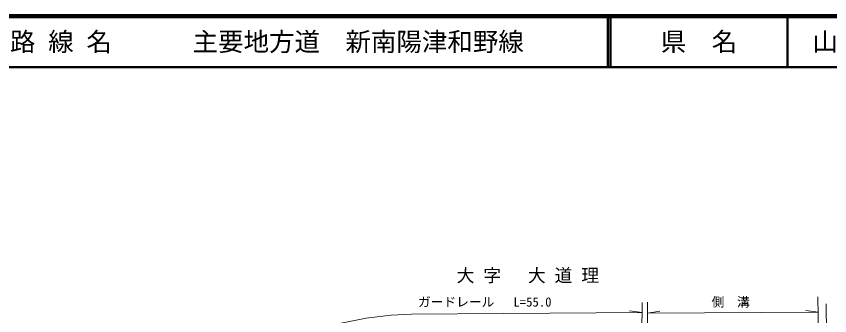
# Model space of a CAD drawing. Units: millimetres at full size, sheet at 1:1000; details may follow other scales. Extents: x 40000 to 680000, y 20000 to 380000.
# Drawn here: x 181608 to 341297, y 321222 to 380000 of the extents above; entities that cross this region are included whole.
import ezdxf
from ezdxf.enums import TextEntityAlignment as Align

# ---------------------------------------------------------------- set-up
doc = ezdxf.new("R2010")
doc.units = ezdxf.units.MM
doc.header["$LTSCALE"] = 1000
doc.layers.add('M-BMK-HTXT', color=7, linetype='Continuous')
doc.layers.add('M-TTL-TXT', color=7, linetype='Continuous')
for name, color, linetype, lineweight in [('M-STR-HTXT', 7, 'Continuous', 13), ('M-TTL', 2, 'Continuous', 140), ('M-TTL-LINE', 7, 'Continuous', 50)]:
    doc.layers.add(name, color=color, linetype=linetype, lineweight=lineweight)
doc.styles.add('ＭＳ ゴシック', font='')
doc.styles.get('ＭＳ ゴシック').set_extended_font_data('MS Gothic')

msp = doc.modelspace()

# ---------------------------------------------------------------- linework, layer by layer
at = {"layer": 'M-STR-HTXT'}
for p, q in [((338970, 324941), (339322, 299794)), ((304468, 323848), (304300, 297333)), ((305551, 298569), (305527, 323905)), ((341095, 294170), (340570, 323528)), ((304456, 321881), (302022, 322205)), ((305529, 321755), (307959, 322110)), ((305529, 321755), (339012, 321937)), ((339012, 321937), (336579, 322265))]:
    msp.add_line(p, q, dxfattribs=at)
msp.add_lwpolyline([(245090, 319725), (250313, 320711), (255214, 321327), (259192, 321546), (304456, 321881)], dxfattribs=at)
at = {"layer": 'M-TTL'}
msp.add_line((680000, 380000), (40000, 380000), dxfattribs=at)
at = {"layer": 'M-TTL-LINE'}
for p, q in [((297750, 380000), (297750, 370000)), ((298250, 380000), (298250, 370000)), ((333000, 380000), (333000, 370000)), ((40000, 370000), (680000, 370000))]:
    msp.add_line(p, q, dxfattribs=at)

# ---------------------------------------------------------------- texts
at = {"layer": 'M-BMK-HTXT', "style": 'ＭＳ ゴシック'}
msp.add_text('大 字   大 道 理', height=2566, dxfattribs=at).set_placement((282045, 329140), align=Align.MIDDLE_CENTER)
at = {"layer": 'M-STR-HTXT', "style": 'ＭＳ ゴシック'}
for s, p in [('ガードレール   L=55.0', (273573, 322464)), ('側  溝', (321850, 322463))]:
    msp.add_text(s, height=1833, dxfattribs=at).set_placement(p, align=Align.BOTTOM_CENTER)
at = {"layer": 'M-TTL-TXT', "style": 'ＭＳ ゴシック'}
for s, p in [('路 線 名', (180380, 375000)), ('主要地方道\u3000新南陽津和野線', (216234, 375000))]:
    msp.add_text(s, height=3666, dxfattribs=at).set_placement(p, align=Align.MIDDLE_LEFT)
for s, p in [('県\u3000名', (315625, 375000)), ('山\u3000口\u3000県', (350375, 375000))]:
    msp.add_text(s, height=3666, dxfattribs=at).set_placement(p, align=Align.MIDDLE_CENTER)

doc.saveas('drawing.dxf')
